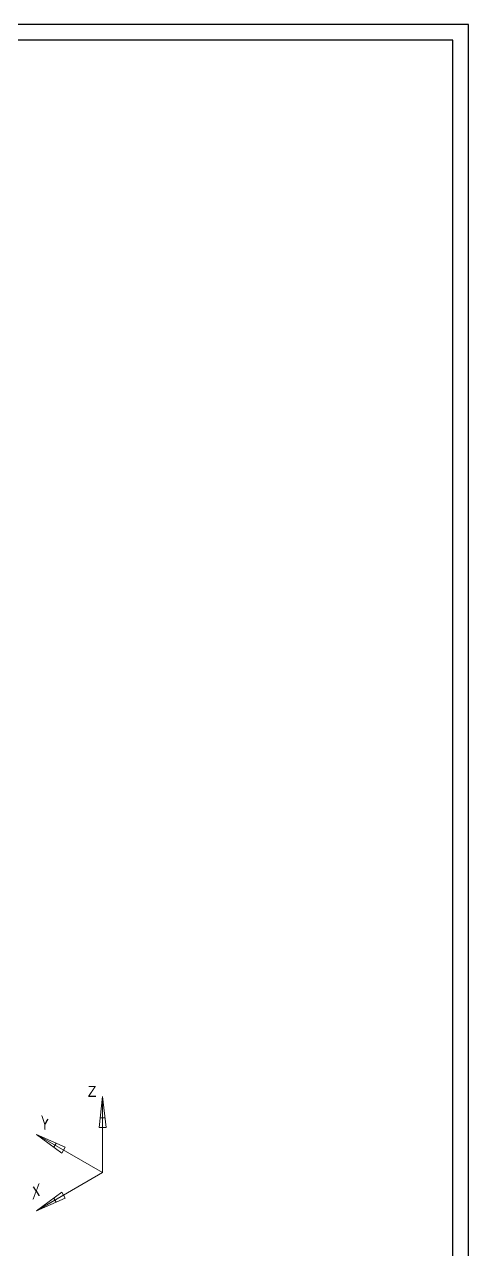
# Model space of a CAD drawing. Header units: millimetres. Extents: x -438477 to 631584, y 118817 to 676146.
# Drawn here: x 361465 to 365027, y 339024 to 348859 of the extents above; entities that cross this region are included whole.
import ezdxf

# ---------------------------------------------------------------- set-up
doc = ezdxf.new("R2010")
doc.units = ezdxf.units.MM
doc.linetypes.add('AVEVASOLID', pattern=[7.5, 7.5])
doc.layers.add('-203', color=7, linetype='CONTINUOUS')
doc.layers.add('20_FORMAT', color=140, linetype='CONTINUOUS')

msp = doc.modelspace()

# ---------------------------------------------------------------- linework, layer by layer
at = {"layer": '-203', "color": 92, "linetype": 'AVEVASOLID', "lineweight": 0}
for p, q in [((362063.913, 340003.672), (362091.696, 340253.672)), ((362091.696, 339641.294), (362091.696, 340253.672)), ((362091.696, 340253.672), (362119.455, 340003.672)), ((362072.58, 340081.797), (362110.788, 340081.797)), ((362119.455, 340003.672), (362063.913, 340003.672)), ((362091.696, 339641.294), (361561.374, 339947.471)), ((361763.986, 339798.423), (361561.374, 339947.471)), ((361561.374, 339947.471), (361791.769, 339846.543)), ((361700.68, 339845.005), (361719.772, 339878.086)), ((361791.769, 339846.543), (361763.986, 339798.423)), ((362091.696, 339641.294), (361561.374, 339335.117)), ((361561.374, 339335.117), (361763.986, 339484.165)), ((361791.769, 339436.069), (361561.374, 339335.117)), ((361719.748, 339404.526), (361700.656, 339437.583)), ((361763.986, 339484.165), (361791.769, 339436.069))]:
    msp.add_line(p, q, dxfattribs=at)
at = {"layer": '20_FORMAT', "color": 4}
msp.add_lwpolyline([(344002.063, 334008.858), (365027.063, 334008.858), (365027.063, 348858.858), (344002.063, 348858.858)], close=True, dxfattribs=at)
at = {"layer": '20_FORMAT', "color": 7}
msp.add_lwpolyline([(344502.063, 334133.858), (364902.063, 334133.858), (364902.063, 348733.858), (344502.063, 348733.858)], close=True, dxfattribs=at)

# ---------------------------------------------------------------- texts
at = {"layer": '-203', "color": 92, "linetype": 'AVEVASOLID', "lineweight": 0, "insert": (361973.611, 340337.333), "char_height": 87.5, "attachment_point": 1, "line_spacing_factor": 0.9}
msp.add_mtext('{\\W0.90\\fArial|b0|i0;Z}', dxfattribs=at)
at = {"layer": '-203', "color": 92, "linetype": 'AVEVASOLID', "lineweight": 0, "char_height": 87.5, "attachment_point": 1, "line_spacing_factor": 0.9}
for s, insert, rotation in [('{\\W0.90\\Q-30.00\\fArial|b0|i0;Y}', (361640.248, 340079.705), 330), ('{\\W0.90\\Q30.00\\fArial|b0|i0;X}', (361483.182, 339498.125), 30.0000019)]:
    msp.add_mtext(s, dxfattribs=dict(at, insert=insert, rotation=rotation))

doc.saveas('drawing.dxf')
